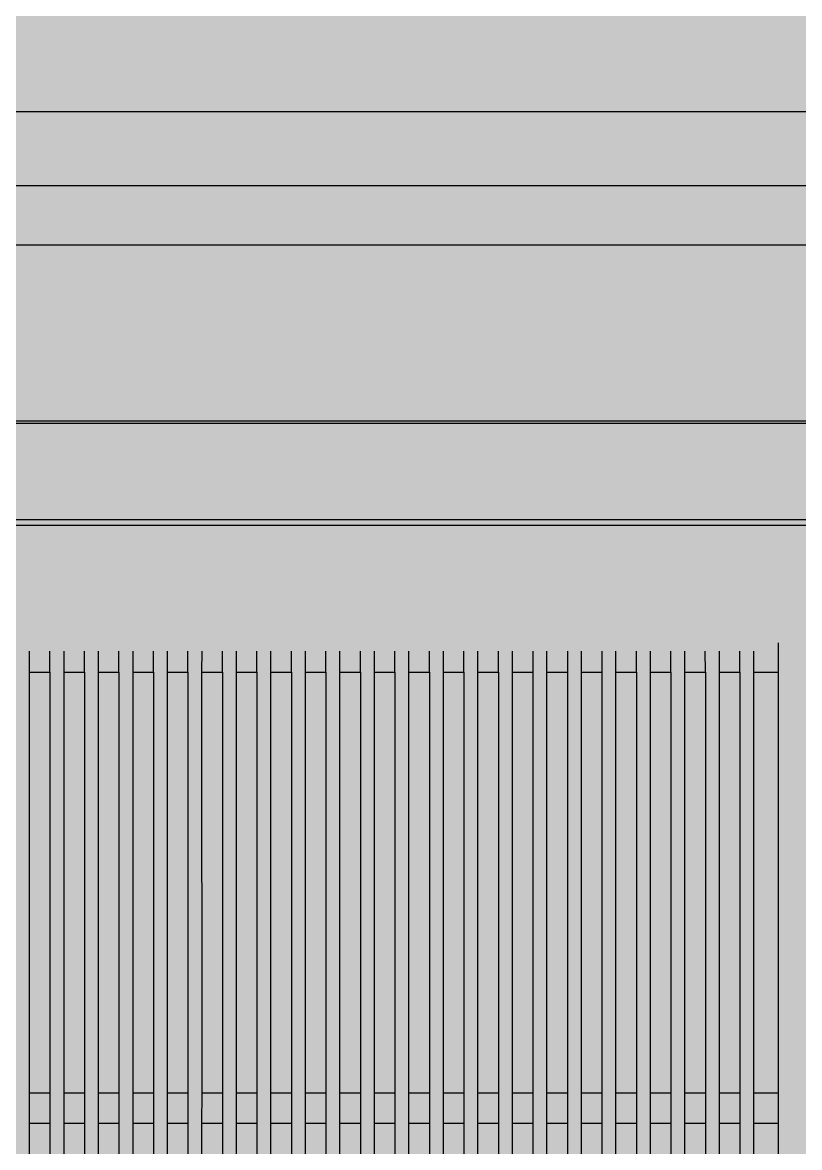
# Model space of a CAD drawing. Header units: millimetres. Extents: x 1464389 to 1998638, y -29162 to 256806.
# Drawn here: x 1717509.1 to 1717658.3, y 205610.7 to 205826.7 of the extents above; entities that cross this region are included whole.
import ezdxf

# ---------------------------------------------------------------- set-up
doc = ezdxf.new("R2010")
doc.units = ezdxf.units.MM
doc.header["$LTSCALE"] = 15
doc.layers.get('0').update_dxf_attribs({"lineweight": 5})
doc.layers.add('Hatch', color=252, linetype='Continuous', lineweight=15)
doc.layers.add('S-pchat-9', color=9, linetype='Continuous')

# ---------------------------------------------------------------- blocks, each defined once
blk = doc.blocks.new('cassette acplan')
at = {"layer": 'S-pchat-9', "ltscale": 0.25}
for p, q in [((-268.34, -1053.33), (422.96, -1053.91)), ((361.64, -1075.73), (-207.07, -1075.26)), ((320.99, -1093.18), (-166.44, -1092.78)), ((296.24, -1145.09), (-141.77, -1144.73)), ((-144.15, -1145.37), (298.61, -1145.73)), ((-147.55, -1173.74), (301.96, -1174.11)), ((300.42, -1175.91), (-146.01, -1175.54)), ((264.4, -1210.45), (264.4, -1219.15)), ((43.64, -1218.96), (43.64, -1212.76)), ((49.67, -1218.97), (49.67, -1212.76)), ((53.81, -1218.97), (53.81, -1212.77)), ((59.84, -1218.98), (59.84, -1212.77)), ((63.98, -1218.98), (63.99, -1212.78)), ((70.01, -1218.98), (70.02, -1212.78)), ((74.16, -1218.99), (74.16, -1212.78)), ((80.19, -1218.99), (80.19, -1212.79)), ((84.33, -1219), (84.33, -1212.79)), ((90.36, -1219), (90.36, -1212.8)), ((94.5, -1219), (94.51, -1212.8)), ((100.53, -1219.01), (100.54, -1212.81)), ((104.68, -1219.01), (104.68, -1212.81)), ((110.71, -1219.02), (110.71, -1212.81)), ((114.85, -1219.02), (114.85, -1212.82)), ((120.88, -1219.03), (120.88, -1212.82)), ((125.02, -1219.03), (125.03, -1212.83)), ((131.05, -1219.03), (131.06, -1212.83)), ((135.2, -1219.04), (135.2, -1212.83)), ((141.23, -1219.04), (141.23, -1212.84)), ((145.37, -1219.05), (145.37, -1212.84)), ((151.4, -1219.05), (151.4, -1212.85)), ((155.54, -1219.05), (155.55, -1212.85)), ((161.57, -1219.06), (161.58, -1212.86)), ((165.72, -1219.06), (165.72, -1212.86)), ((171.75, -1219.07), (171.75, -1212.86)), ((175.89, -1219.07), (175.89, -1212.87)), ((181.92, -1219.08), (181.92, -1212.87)), ((186.06, -1219.08), (186.07, -1212.88)), ((192.1, -1212.88), (192.09, -1219.09)), ((196.24, -1219.09), (196.24, -1212.89)), ((202.27, -1212.89), (202.27, -1219.09)), ((206.41, -1219.1), (206.41, -1212.89)), ((212.44, -1212.9), (212.44, -1219.1)), ((216.58, -1219.11), (216.59, -1212.9)), ((222.61, -1219.11), (222.62, -1212.91)), ((226.75, -1219.11), (226.76, -1212.91)), ((232.79, -1219.12), (232.79, -1212.92)), ((236.93, -1219.12), (236.93, -1212.92)), ((242.96, -1219.13), (242.96, -1212.92)), ((247.1, -1219.13), (247.11, -1212.93)), ((253.13, -1219.14), (253.14, -1212.93)), ((257.27, -1219.14), (257.28, -1212.94)), ((43.53, -1343.11), (43.64, -1218.96)), ((43.64, -1218.96), (49.67, -1218.97)), ((49.67, -1218.97), (49.56, -1343.11)), ((53.71, -1343.12), (53.81, -1218.97)), ((53.81, -1218.97), (59.84, -1218.98)), ((59.84, -1218.98), (59.74, -1343.12)), ((63.88, -1343.13), (63.98, -1218.98)), ((63.98, -1218.98), (70.01, -1218.98)), ((70.01, -1218.98), (69.91, -1343.13)), ((74.05, -1343.13), (74.16, -1218.99)), ((74.16, -1218.99), (80.19, -1218.99)), ((80.19, -1218.99), (80.08, -1343.14)), ((84.23, -1343.14), (84.33, -1219)), ((84.33, -1219), (90.36, -1219)), ((90.36, -1219), (90.26, -1343.15)), ((94.4, -1343.15), (94.5, -1219)), ((94.5, -1219), (100.53, -1219.01)), ((100.53, -1219.01), (100.43, -1343.16)), ((104.57, -1343.16), (104.68, -1219.01)), ((104.68, -1219.01), (110.71, -1219.02)), ((110.71, -1219.02), (110.6, -1343.16)), ((114.75, -1343.17), (114.85, -1219.02)), ((114.85, -1219.02), (120.88, -1219.03)), ((120.88, -1219.03), (120.78, -1343.17)), ((124.92, -1343.18), (125.02, -1219.03)), ((125.02, -1219.03), (131.05, -1219.03)), ((131.05, -1219.03), (130.95, -1343.18)), ((135.09, -1343.18), (135.2, -1219.04)), ((135.2, -1219.04), (141.23, -1219.04)), ((141.23, -1219.04), (141.12, -1343.19)), ((145.27, -1343.19), (145.37, -1219.05)), ((145.37, -1219.05), (151.4, -1219.05)), ((151.4, -1219.05), (151.3, -1343.2)), ((155.44, -1343.2), (155.54, -1219.05)), ((155.54, -1219.05), (161.57, -1219.06)), ((161.57, -1219.06), (161.47, -1343.21)), ((165.61, -1343.21), (165.72, -1219.06)), ((165.72, -1219.06), (171.75, -1219.07)), ((171.75, -1219.07), (171.64, -1343.21)), ((175.79, -1343.22), (175.89, -1219.07)), ((175.89, -1219.07), (181.92, -1219.08)), ((181.92, -1219.08), (181.82, -1343.22)), ((185.96, -1343.23), (186.06, -1219.08)), ((186.06, -1219.08), (192.09, -1219.09)), ((192.09, -1219.09), (191.99, -1343.23)), ((196.13, -1343.23), (196.24, -1219.09)), ((196.24, -1219.09), (202.27, -1219.09)), ((202.27, -1219.09), (202.16, -1343.24)), ((206.31, -1343.24), (206.41, -1219.1)), ((206.41, -1219.1), (212.44, -1219.1)), ((212.44, -1219.1), (212.34, -1343.25)), ((216.48, -1343.25), (216.58, -1219.11)), ((216.58, -1219.11), (222.61, -1219.11)), ((222.61, -1219.11), (222.51, -1343.26)), ((226.65, -1343.26), (226.75, -1219.11)), ((226.75, -1219.11), (232.79, -1219.12)), ((232.79, -1219.12), (232.68, -1343.27)), ((236.83, -1343.27), (236.93, -1219.12)), ((236.93, -1219.12), (242.96, -1219.13)), ((242.96, -1219.13), (242.86, -1343.27)), ((247, -1343.28), (247.1, -1219.13)), ((247.1, -1219.13), (253.13, -1219.14)), ((253.13, -1219.14), (253.03, -1343.28)), ((257.17, -1343.29), (257.27, -1219.14)), ((257.27, -1219.14), (264.4, -1219.15)), ((264.4, -1219.15), (264.29, -1343.29)), ((49.56, -1343.11), (43.53, -1343.11)), ((43.53, -1351.98), (43.53, -1343.11)), ((49.56, -1343.11), (49.56, -1351.98)), ((53.7, -1351.99), (53.71, -1343.12)), ((59.74, -1343.12), (53.71, -1343.12)), ((59.74, -1343.12), (59.73, -1351.99)), ((63.87, -1351.99), (63.88, -1343.13)), ((69.91, -1343.13), (63.88, -1343.13)), ((69.91, -1343.13), (69.9, -1352)), ((80.08, -1343.14), (74.05, -1343.13)), ((74.05, -1352), (74.05, -1343.13)), ((80.08, -1343.14), (80.08, -1352.01)), ((84.22, -1352.01), (84.23, -1343.14)), ((90.26, -1343.15), (84.23, -1343.14)), ((90.26, -1343.15), (90.25, -1352.02)), ((94.39, -1352.02), (94.4, -1343.15)), ((100.43, -1343.16), (94.4, -1343.15)), ((100.43, -1343.16), (100.42, -1352.02)), ((110.6, -1343.16), (104.57, -1343.16)), ((104.57, -1352.03), (104.57, -1343.16)), ((110.6, -1343.16), (110.6, -1352.03)), ((114.74, -1352.04), (114.75, -1343.17)), ((120.78, -1343.17), (114.75, -1343.17)), ((120.78, -1343.17), (120.77, -1352.04)), ((124.91, -1352.04), (124.92, -1343.18)), ((130.95, -1343.18), (124.92, -1343.18)), ((130.95, -1343.18), (130.94, -1352.05)), ((141.12, -1343.19), (135.09, -1343.18)), ((135.09, -1352.05), (135.09, -1343.18)), ((141.12, -1343.19), (141.12, -1352.06)), ((145.26, -1352.06), (145.27, -1343.19)), ((151.3, -1343.2), (145.27, -1343.19)), ((151.3, -1343.2), (151.29, -1352.07)), ((155.43, -1352.07), (155.44, -1343.2)), ((161.47, -1343.21), (155.44, -1343.2)), ((161.47, -1343.21), (161.46, -1352.07)), ((165.6, -1352.08), (165.61, -1343.21)), ((171.64, -1343.21), (165.61, -1343.21)), ((171.64, -1343.21), (171.64, -1352.08)), ((175.78, -1352.09), (175.79, -1343.22)), ((181.82, -1343.22), (175.79, -1343.22)), ((181.82, -1343.22), (181.81, -1352.09)), ((185.95, -1352.09), (185.96, -1343.23)), ((191.99, -1343.23), (185.96, -1343.23)), ((191.99, -1343.23), (191.98, -1352.1)), ((196.12, -1352.1), (196.13, -1343.23)), ((202.16, -1343.24), (196.13, -1343.23)), ((202.16, -1343.24), (202.16, -1352.11)), ((206.3, -1352.11), (206.31, -1343.24)), ((212.34, -1343.25), (206.31, -1343.24)), ((212.34, -1343.25), (212.33, -1352.12)), ((216.47, -1352.12), (216.48, -1343.25)), ((222.51, -1343.26), (216.48, -1343.25)), ((222.51, -1343.26), (222.5, -1352.13)), ((226.64, -1352.13), (226.65, -1343.26)), ((232.68, -1343.27), (226.65, -1343.26)), ((232.68, -1343.27), (232.67, -1352.13)), ((236.82, -1352.14), (236.83, -1343.27)), ((242.86, -1343.27), (236.83, -1343.27)), ((242.86, -1343.27), (242.85, -1352.14)), ((246.99, -1352.15), (247, -1343.28)), ((253.03, -1343.28), (247, -1343.28)), ((253.03, -1343.28), (253.02, -1352.15)), ((257.16, -1352.15), (257.17, -1343.29)), ((264.29, -1343.29), (257.17, -1343.29)), ((264.29, -1343.29), (264.29, -1352.16)), ((43.39, -1520.78), (43.53, -1351.98)), ((43.53, -1351.98), (49.56, -1351.98)), ((49.56, -1351.98), (49.42, -1520.78)), ((53.56, -1520.79), (53.7, -1351.99)), ((53.7, -1351.99), (59.73, -1351.99)), ((59.73, -1351.99), (59.59, -1520.79)), ((63.73, -1520.8), (63.87, -1351.99)), ((63.87, -1351.99), (69.9, -1352)), ((69.9, -1352), (69.76, -1520.8)), ((73.91, -1520.8), (74.05, -1352)), ((74.05, -1352), (80.08, -1352.01)), ((80.08, -1352.01), (79.94, -1520.81)), ((84.08, -1520.81), (84.22, -1352.01)), ((84.22, -1352.01), (90.25, -1352.02)), ((90.25, -1352.02), (90.11, -1520.82)), ((94.25, -1520.82), (94.39, -1352.02)), ((94.39, -1352.02), (100.42, -1352.02)), ((100.42, -1352.02), (100.28, -1520.83)), ((104.43, -1520.83), (104.57, -1352.03)), ((104.57, -1352.03), (110.6, -1352.03)), ((110.6, -1352.03), (110.46, -1520.84)), ((114.6, -1520.84), (114.74, -1352.04)), ((114.74, -1352.04), (120.77, -1352.04)), ((120.77, -1352.04), (120.63, -1520.84)), ((124.77, -1520.85), (124.91, -1352.04)), ((124.91, -1352.04), (130.94, -1352.05)), ((130.94, -1352.05), (130.8, -1520.85)), ((134.95, -1520.86), (135.09, -1352.05)), ((135.09, -1352.05), (141.12, -1352.06)), ((141.12, -1352.06), (140.98, -1520.86)), ((145.12, -1520.86), (145.26, -1352.06)), ((145.26, -1352.06), (151.29, -1352.07)), ((151.29, -1352.07), (151.15, -1520.87)), ((155.29, -1520.87), (155.43, -1352.07)), ((155.43, -1352.07), (161.46, -1352.07)), ((161.46, -1352.07), (161.32, -1520.88)), ((165.46, -1520.88), (165.6, -1352.08)), ((165.6, -1352.08), (171.64, -1352.08)), ((171.64, -1352.08), (171.5, -1520.89)), ((175.64, -1520.89), (175.78, -1352.09)), ((175.78, -1352.09), (181.81, -1352.09)), ((181.81, -1352.09), (181.67, -1520.89)), ((185.81, -1520.9), (185.95, -1352.09)), ((185.95, -1352.09), (191.98, -1352.1)), ((191.98, -1352.1), (191.84, -1520.9)), ((195.98, -1520.91), (196.12, -1352.1)), ((196.12, -1352.1), (202.16, -1352.11)), ((202.16, -1352.11), (202.02, -1520.91)), ((206.16, -1520.91), (206.3, -1352.11)), ((206.3, -1352.11), (212.33, -1352.12)), ((212.33, -1352.12), (212.19, -1520.92)), ((216.33, -1520.92), (216.47, -1352.12)), ((216.47, -1352.12), (222.5, -1352.13)), ((222.5, -1352.13), (222.36, -1520.93)), ((226.5, -1520.93), (226.64, -1352.13)), ((226.64, -1352.13), (232.67, -1352.13)), ((232.67, -1352.13), (232.53, -1520.94)), ((236.68, -1520.94), (236.82, -1352.14)), ((236.82, -1352.14), (242.85, -1352.14)), ((242.85, -1352.14), (242.71, -1520.94)), ((246.85, -1520.95), (246.99, -1352.15)), ((246.99, -1352.15), (253.02, -1352.15)), ((253.02, -1352.15), (252.88, -1520.95)), ((257.02, -1520.96), (257.16, -1352.15)), ((257.16, -1352.15), (264.29, -1352.16)), ((264.29, -1352.16), (264.15, -1520.96))]:
    blk.add_line(p, q, dxfattribs=at)

msp = doc.modelspace()

# ---------------------------------------------------------------- hatches: boundary and pattern name
at = {"layer": 'Hatch', "true_color": 0xfecc66}
h = msp.add_hatch(color=31, dxfattribs=at)
h.dxf.hatch_style = 1
edge = h.paths.add_edge_path()
edge.add_spline(control_points=[(1717784.52, 209351.68), (1717669.41, 209341.16), (1717278.07, 209305.39), (1717335.44, 208611.82), (1717552.18, 208040.43), (1716882.95, 207515.16), (1717539.73, 207009.91), (1717462.79, 206465.03), (1717367.35, 206038.37), (1717031.8, 205468.68), (1717842.06, 204828.4), (1716755.43, 204004.56), (1717538.47, 203727.04), (1717130.25, 203142.53), (1717482.21, 203116.65), (1717456.62, 202846.42)], knot_values=[0, 0, 0, 0, 316.120285, 1074.706264, 1494.888265, 2119.552757, 2909.567635, 3223.606695, 3715.364925, 4269.840778, 4938.475604, 6018.576566, 6428.641206, 6800.353058, 7021.69195, 7021.69195, 7021.69195, 7021.69195], degree=3, periodic=0)
edge.add_arc((1717904.86, 202971.11), 465.26, 195.545, 220.8353)
edge.add_spline(control_points=[(1717552.85, 202666.88), (1717602.86, 202618.57), (1717769.45, 202528.63), (1718073.42, 202727.83), (1718508.71, 202690.57), (1718900.21, 202485.24), (1719446.97, 202486.92), (1719824.05, 202678.92), (1720174.33, 203033.91)], knot_values=[0, 0, 0, 0, 190.686197, 562.960957, 982.825521, 1412.563486, 1925.747421, 2407.547523, 2407.547523, 2407.547523, 2407.547523], degree=3, periodic=0)
edge.add_line((1720174.33, 203033.91), (1719465.33, 203033.91))
edge.add_line((1719465.33, 203033.91), (1717784.52, 203033.91))
edge.add_line((1717784.52, 203033.91), (1717784.52, 209351.68))

# ---------------------------------------------------------------- linework, layer by layer
at = {"color": 51, "ltscale": 0.25, "true_color": 0xf8f6b0}
msp.add_open_spline([(1717784.52, 209351.68), (1717669.41, 209341.16), (1717278.07, 209305.39), (1717335.44, 208611.82), (1717552.18, 208040.43), (1716882.95, 207515.16), (1717539.73, 207009.91), (1717462.79, 206465.03), (1717367.35, 206038.37), (1717031.8, 205468.68), (1717842.06, 204828.4), (1716755.43, 204004.56), (1717538.47, 203727.04), (1717130.25, 203142.53), (1717482.21, 203116.65), (1717456.62, 202846.42)], degree=3, knots=[0, 0, 0, 0, 316.120285, 1074.706264, 1494.888265, 2119.552757, 2909.567635, 3223.606695, 3715.364925, 4269.840778, 4938.475604, 6018.576566, 6428.641206, 6800.353058, 7021.69195, 7021.69195, 7021.69195, 7021.69195], dxfattribs=at)

# ---------------------------------------------------------------- block references
at = {"xscale": 0.6509515656566992, "yscale": 0.6509515656566992, "zscale": 0.6509515656566992, "rotation": 0.047496567094561}
msp.add_blockref('cassette acplan', (1717481.42, 206495.42), dxfattribs=at)

doc.saveas('drawing.dxf')
